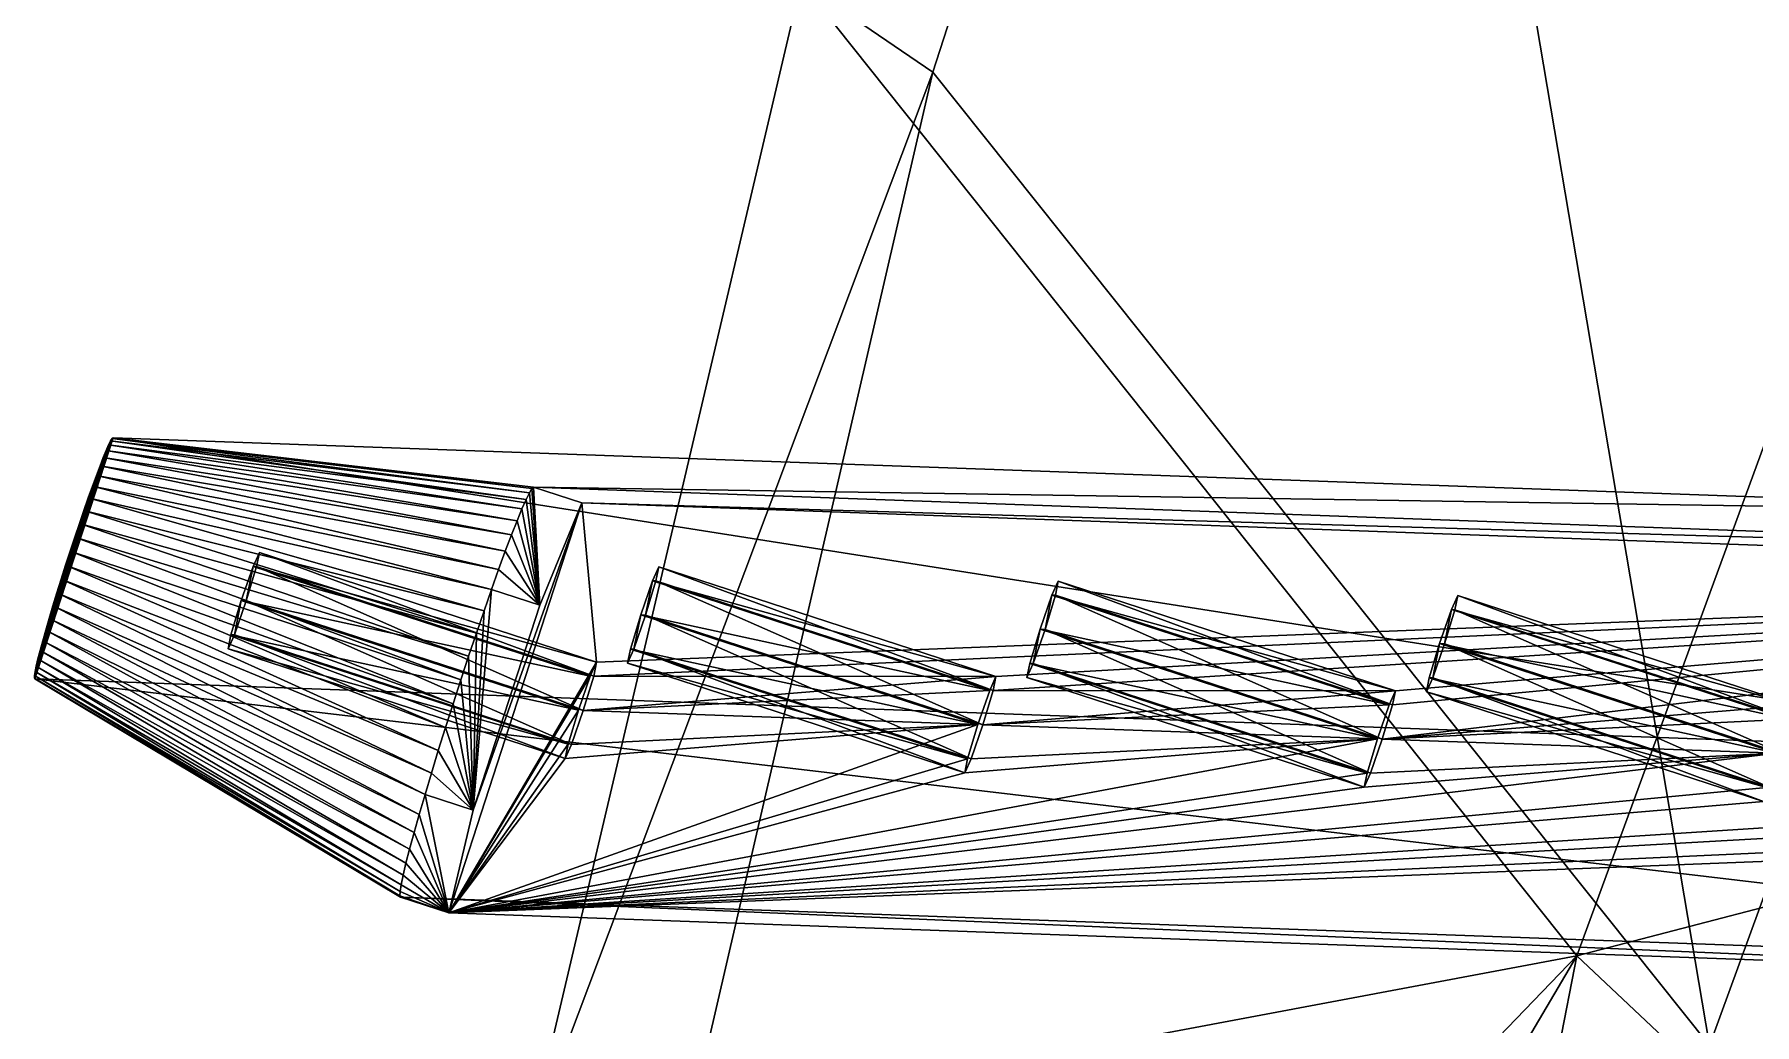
# Model space of a CAD drawing. Header units: millimetres. Extents: x -228 to 228, y -204 to 237.
# Drawn here: x -223.38 to -189.45, y -23.93 to -4.41 of the extents above; entities that cross this region are included whole.
import ezdxf

# ---------------------------------------------------------------- set-up
doc = ezdxf.new("R2010")
doc.units = ezdxf.units.MM
doc.header["$LTSCALE"] = 127.314815
for name, color, linetype in [('6630', 7, 'CONTINUOUS'), ('6631', 7, 'CONTINUOUS'), ('6634', 7, 'CONTINUOUS'), ('7007', 7, 'CONTINUOUS'), ('7008', 7, 'CONTINUOUS'), ('7009', 7, 'CONTINUOUS'), ('7010', 7, 'CONTINUOUS'), ('7017', 7, 'CONTINUOUS'), ('7018', 7, 'CONTINUOUS'), ('7019', 7, 'CONTINUOUS'), ('7020', 7, 'CONTINUOUS'), ('7021', 7, 'CONTINUOUS'), ('7022', 7, 'CONTINUOUS'), ('7023', 7, 'CONTINUOUS'), ('7024', 7, 'CONTINUOUS'), ('7025', 7, 'CONTINUOUS'), ('7026', 7, 'CONTINUOUS'), ('7027', 7, 'CONTINUOUS'), ('7028', 7, 'CONTINUOUS'), ('7030', 7, 'CONTINUOUS'), ('7031', 7, 'CONTINUOUS'), ('7032', 7, 'CONTINUOUS'), ('7033', 7, 'CONTINUOUS')]:
    doc.layers.add(name, color=color, linetype=linetype)

msp = doc.modelspace()

# ---------------------------------------------------------------- linework, layer by layer
at = {"layer": '6630', "color": 6, "linetype": 'Continuous'}
for points in [[(-192.955, -22.575, 553.043), (-172.881, 32.169, 553.042), (-208.254, -3.377, 115.659), (-192.955, -22.575, 553.043)], [(-172.881, 32.169, 553.042), (-192.955, -22.575, 553.043), (-168.107, -16.104, 1024.198), (-172.881, 32.169, 553.042)], [(-213.686, -26.463, 135.65), (-192.955, -22.575, 553.043), (-208.254, -3.377, 115.659), (-213.686, -26.463, 135.65)], [(-168.107, -16.104, 1024.198), (-192.955, -22.575, 553.043), (-175.287, -39.219, 1021.79), (-168.107, -16.104, 1024.198)], [(-203.957, -79.013, 548.4), (-192.955, -22.575, 553.043), (-217.224, -63.72, 185.248), (-203.957, -79.013, 548.4)], [(-217.224, -63.72, 185.248), (-192.955, -22.575, 553.043), (-216.543, -47.068, 159.28), (-217.224, -63.72, 185.248)], [(-216.543, -47.068, 159.28), (-192.955, -22.575, 553.043), (-213.686, -26.463, 135.65), (-216.543, -47.068, 159.28)], [(-192.955, -22.575, 553.043), (-203.957, -79.013, 548.4), (-175.287, -39.219, 1021.79), (-192.955, -22.575, 553.043)]]:
    msp.add_3dface(points, dxfattribs=at)
at = {"layer": '6631', "color": 6, "linetype": 'Continuous'}
for points in [[(-170.333, 30.504, 553.04), (-190.338, -24.345, 553.042), (-197.735, 19.35, 99.988), (-170.333, 30.504, 553.04)], [(-173.259, -31.753, 954.205), (-190.338, -24.345, 553.042), (-170.333, 30.504, 553.04), (-173.259, -31.753, 954.205)], [(-197.735, 19.35, 99.988), (-190.338, -24.345, 553.042), (-205.656, -5.151, 115.837), (-197.735, 19.35, 99.988)], [(-205.656, -5.151, 115.837), (-190.338, -24.345, 553.042), (-211.015, -28.298, 135.914), (-205.656, -5.151, 115.837)]]:
    msp.add_3dface(points, dxfattribs=at)
at = {"layer": '6634', "color": 6, "linetype": 'Continuous'}
for points in [[(-208.254, -3.377, 115.659), (-197.735, 19.35, 99.988), (-205.656, -5.151, 115.837), (-208.254, -3.377, 115.659)], [(-213.686, -26.463, 135.65), (-208.254, -3.377, 115.659), (-205.656, -5.151, 115.837), (-213.686, -26.463, 135.65)], [(-213.686, -26.463, 135.65), (-205.656, -5.151, 115.837), (-211.015, -28.298, 135.914), (-213.686, -26.463, 135.65)]]:
    msp.add_3dface(points, dxfattribs=at)
at = {"layer": '7007', "color": 191, "linetype": 'Continuous', "true_color": 0xba45ff}
for points in [[(-212.582, -13.643, 135.472), (-212.29, -16.781, 162.734), (-215.204, -21.728, 135.583), (-212.582, -13.643, 135.472)], [(-214.723, -19.7, 131.879), (-212.582, -13.643, 135.472), (-215.204, -21.728, 135.583), (-214.723, -19.7, 131.879)], [(-213.412, -15.658, 131.823), (-212.582, -13.643, 135.472), (-214.723, -19.7, 131.879), (-213.412, -15.658, 131.823)], [(-170.602, -15.153, 1018.573), (-212.29, -16.781, 162.734), (-212.582, -13.643, 135.472), (-170.602, -15.153, 1018.573)], [(-204.412, -17.064, 328.466), (-212.347, -17.061, 163.444), (-170.602, -15.153, 1018.573), (-204.412, -17.064, 328.466)], [(-212.347, -17.061, 163.444), (-212.29, -16.781, 162.734), (-170.602, -15.153, 1018.573), (-212.347, -17.061, 163.444)], [(-170.602, -15.153, 1018.573), (-196.534, -17.348, 494.199), (-204.469, -17.344, 329.176), (-170.602, -15.153, 1018.573)], [(-204.469, -17.344, 329.176), (-204.412, -17.064, 328.466), (-170.602, -15.153, 1018.573), (-204.469, -17.344, 329.176)], [(-188.655, -17.631, 659.931), (-196.795, -18.3, 495.211), (-170.602, -15.153, 1018.573), (-188.655, -17.631, 659.931)], [(-196.795, -18.3, 495.211), (-196.59, -17.627, 494.909), (-170.602, -15.153, 1018.573), (-196.795, -18.3, 495.211)], [(-196.59, -17.627, 494.909), (-196.534, -17.348, 494.199), (-170.602, -15.153, 1018.573), (-196.59, -17.627, 494.909)], [(-212.29, -16.781, 162.734), (-212.414, -17.058, 162.031), (-215.204, -21.728, 135.583), (-212.29, -16.781, 162.734)], [(-212.414, -17.058, 162.031), (-212.646, -17.73, 161.748), (-215.204, -21.728, 135.583), (-212.414, -17.058, 162.031)], [(-204.412, -17.064, 328.466), (-212.551, -17.734, 163.745), (-212.347, -17.061, 163.444), (-204.412, -17.064, 328.466)], [(-204.412, -17.064, 328.466), (-204.536, -17.342, 327.764), (-212.551, -17.734, 163.745), (-204.412, -17.064, 328.466)], [(-204.536, -17.342, 327.764), (-204.768, -18.014, 327.48), (-212.551, -17.734, 163.745), (-204.536, -17.342, 327.764)], [(-204.673, -18.017, 329.478), (-204.469, -17.344, 329.176), (-196.534, -17.348, 494.199), (-204.673, -18.017, 329.478)], [(-196.534, -17.348, 494.199), (-196.658, -17.625, 493.496), (-204.673, -18.017, 329.478), (-196.534, -17.348, 494.199)], [(-196.658, -17.625, 493.496), (-196.89, -18.297, 493.213), (-204.673, -18.017, 329.478), (-196.658, -17.625, 493.496)], [(-188.655, -17.631, 659.931), (-188.779, -17.908, 659.229), (-196.795, -18.3, 495.211), (-188.655, -17.631, 659.931)], [(-212.646, -17.73, 161.748), (-212.85, -18.403, 162.049), (-215.204, -21.728, 135.583), (-212.646, -17.73, 161.748)], [(-212.551, -17.734, 163.745), (-204.768, -18.014, 327.48), (-212.783, -18.406, 163.462), (-212.551, -17.734, 163.745)], [(-188.779, -17.908, 659.229), (-189.011, -18.58, 658.946), (-196.795, -18.3, 495.211), (-188.779, -17.908, 659.229)], [(-204.768, -18.014, 327.48), (-204.972, -18.687, 327.782), (-215.204, -21.728, 135.583), (-204.768, -18.014, 327.48)], [(-212.907, -18.683, 162.76), (-204.768, -18.014, 327.48), (-215.204, -21.728, 135.583), (-212.907, -18.683, 162.76)], [(-196.89, -18.297, 493.213), (-197.094, -18.97, 493.515), (-215.204, -21.728, 135.583), (-196.89, -18.297, 493.213)], [(-205.029, -18.966, 328.492), (-196.89, -18.297, 493.213), (-215.204, -21.728, 135.583), (-205.029, -18.966, 328.492)], [(-212.783, -18.406, 163.462), (-204.768, -18.014, 327.48), (-212.907, -18.683, 162.76), (-212.783, -18.406, 163.462)], [(-204.905, -18.689, 329.195), (-196.89, -18.297, 493.213), (-205.029, -18.966, 328.492), (-204.905, -18.689, 329.195)], [(-204.673, -18.017, 329.478), (-196.89, -18.297, 493.213), (-204.905, -18.689, 329.195), (-204.673, -18.017, 329.478)], [(-196.795, -18.3, 495.211), (-189.011, -18.58, 658.946), (-197.027, -18.973, 494.927), (-196.795, -18.3, 495.211)], [(-212.85, -18.403, 162.049), (-212.907, -18.683, 162.76), (-215.204, -21.728, 135.583), (-212.85, -18.403, 162.049)], [(-189.011, -18.58, 658.946), (-189.215, -19.253, 659.247), (-215.204, -21.728, 135.583), (-189.011, -18.58, 658.946)], [(-197.151, -19.25, 494.225), (-189.011, -18.58, 658.946), (-215.204, -21.728, 135.583), (-197.151, -19.25, 494.225)], [(-197.027, -18.973, 494.927), (-189.011, -18.58, 658.946), (-197.151, -19.25, 494.225), (-197.027, -18.973, 494.927)], [(-204.972, -18.687, 327.782), (-205.029, -18.966, 328.492), (-215.204, -21.728, 135.583), (-204.972, -18.687, 327.782)], [(-197.094, -18.97, 493.515), (-197.151, -19.25, 494.225), (-215.204, -21.728, 135.583), (-197.094, -18.97, 493.515)], [(-189.215, -19.253, 659.247), (-189.272, -19.533, 659.957), (-215.204, -21.728, 135.583), (-189.215, -19.253, 659.247)], [(-215.204, -21.728, 135.583), (-189.272, -19.533, 659.957), (-181.337, -19.537, 824.98), (-215.204, -21.728, 135.583)], [(-181.337, -19.537, 824.98), (-181.394, -19.817, 825.69), (-215.204, -21.728, 135.583), (-181.337, -19.537, 824.98)], [(-181.394, -19.817, 825.69), (-173.459, -19.82, 990.713), (-215.204, -21.728, 135.583), (-181.394, -19.817, 825.69)], [(-173.459, -19.82, 990.713), (-173.516, -20.1, 991.423), (-215.204, -21.728, 135.583), (-173.459, -19.82, 990.713)], [(-215.204, -21.728, 135.583), (-173.516, -20.1, 991.423), (-173.224, -23.238, 1018.684), (-215.204, -21.728, 135.583)]]:
    msp.add_3dface(points, dxfattribs=at)
at = {"layer": '7008', "color": 191, "linetype": 'Continuous', "true_color": 0xba45ff}
for points in [[(-171.552, -14.844, 1018.619), (-212.582, -13.643, 135.472), (-213.532, -13.334, 135.518), (-171.552, -14.844, 1018.619)], [(-170.602, -15.153, 1018.573), (-212.582, -13.643, 135.472), (-171.552, -14.844, 1018.619), (-170.602, -15.153, 1018.573)]]:
    msp.add_3dface(points, dxfattribs=at)
at = {"layer": '7009', "color": 191, "linetype": 'Continuous', "true_color": 0xba45ff}
for points in [[(-223.377, -17.098, 144.449), (-223.369, -17.114, 144.739), (-221.845, -12.374, 144.384), (-223.377, -17.098, 144.449)], [(-221.875, -12.422, 144.099), (-223.377, -17.098, 144.449), (-221.845, -12.374, 144.384), (-221.875, -12.422, 144.099)], [(-223.375, -17.049, 144.162), (-223.377, -17.098, 144.449), (-221.875, -12.422, 144.099), (-223.375, -17.049, 144.162)], [(-221.914, -12.501, 143.821), (-223.375, -17.049, 144.162), (-221.875, -12.422, 144.099), (-221.914, -12.501, 143.821)], [(-223.363, -16.97, 143.883), (-223.375, -17.049, 144.162), (-221.914, -12.501, 143.821), (-223.363, -16.97, 143.883)], [(-223.369, -17.114, 144.739), (-182.22, -18.595, 1010.36), (-221.826, -12.359, 144.673), (-223.369, -17.114, 144.739)], [(-221.845, -12.374, 144.384), (-223.369, -17.114, 144.739), (-221.826, -12.359, 144.673), (-221.845, -12.374, 144.384)], [(-221.962, -12.61, 143.556), (-223.363, -16.97, 143.883), (-221.914, -12.501, 143.821), (-221.962, -12.61, 143.556)], [(-221.826, -12.359, 144.673), (-182.22, -18.595, 1010.36), (-180.678, -13.839, 1010.295), (-221.826, -12.359, 144.673)], [(-223.34, -16.86, 143.615), (-223.363, -16.97, 143.883), (-221.962, -12.61, 143.556), (-223.34, -16.86, 143.615)], [(-222.019, -12.747, 143.307), (-223.34, -16.86, 143.615), (-221.962, -12.61, 143.556), (-222.019, -12.747, 143.307)], [(-223.307, -16.721, 143.361), (-223.34, -16.86, 143.615), (-222.019, -12.747, 143.307), (-223.307, -16.721, 143.361)], [(-222.083, -12.912, 143.076), (-223.307, -16.721, 143.361), (-222.019, -12.747, 143.307), (-222.083, -12.912, 143.076)], [(-223.265, -16.555, 143.126), (-223.307, -16.721, 143.361), (-222.083, -12.912, 143.076), (-223.265, -16.555, 143.126)], [(-222.155, -13.102, 142.867), (-223.265, -16.555, 143.126), (-222.083, -12.912, 143.076), (-222.155, -13.102, 142.867)], [(-223.213, -16.365, 142.912), (-223.265, -16.555, 143.126), (-222.155, -13.102, 142.867), (-223.213, -16.365, 142.912)], [(-222.232, -13.313, 142.684), (-223.213, -16.365, 142.912), (-222.155, -13.102, 142.867), (-222.232, -13.313, 142.684)], [(-223.153, -16.153, 142.722), (-223.213, -16.365, 142.912), (-222.232, -13.313, 142.684), (-223.153, -16.153, 142.722)], [(-222.315, -13.544, 142.527), (-223.153, -16.153, 142.722), (-222.232, -13.313, 142.684), (-222.315, -13.544, 142.527)], [(-223.086, -15.922, 142.56), (-223.153, -16.153, 142.722), (-222.315, -13.544, 142.527), (-223.086, -15.922, 142.56)], [(-222.401, -13.791, 142.4), (-223.086, -15.922, 142.56), (-222.315, -13.544, 142.527), (-222.401, -13.791, 142.4)], [(-223.012, -15.674, 142.426), (-223.086, -15.922, 142.56), (-222.401, -13.791, 142.4), (-223.012, -15.674, 142.426)], [(-222.49, -14.05, 142.304), (-223.012, -15.674, 142.426), (-222.401, -13.791, 142.4), (-222.49, -14.05, 142.304)], [(-222.933, -15.414, 142.323), (-223.012, -15.674, 142.426), (-222.49, -14.05, 142.304), (-222.933, -15.414, 142.323)], [(-222.581, -14.319, 142.241), (-222.933, -15.414, 142.323), (-222.49, -14.05, 142.304), (-222.581, -14.319, 142.241)], [(-222.848, -15.145, 142.252), (-222.933, -15.414, 142.323), (-222.581, -14.319, 142.241), (-222.848, -15.145, 142.252)], [(-222.671, -14.594, 142.211), (-222.848, -15.145, 142.252), (-222.581, -14.319, 142.241), (-222.671, -14.594, 142.211)], [(-222.761, -14.87, 142.215), (-222.848, -15.145, 142.252), (-222.671, -14.594, 142.211), (-222.761, -14.87, 142.215)]]:
    msp.add_3dface(points, dxfattribs=at)
at = {"layer": '7010', "color": 191, "linetype": 'Continuous', "true_color": 0xba45ff}
for points in [[(-215.204, -21.728, 135.583), (-173.224, -23.238, 1018.684), (-216.154, -21.419, 135.628), (-215.204, -21.728, 135.583)], [(-216.154, -21.419, 135.628), (-173.224, -23.238, 1018.684), (-174.174, -22.929, 1018.73), (-216.154, -21.419, 135.628)]]:
    msp.add_3dface(points, dxfattribs=at)
at = {"layer": '7017', "color": 191, "linetype": 'Continuous', "true_color": 0xba45ff}
for points in [[(-195.306, -15.47, 660.251), (-195.362, -15.75, 660.961), (-195.43, -15.747, 659.549), (-195.306, -15.47, 660.251)], [(-195.43, -15.747, 659.549), (-195.567, -16.423, 661.263), (-195.662, -16.419, 659.265), (-195.43, -15.747, 659.549)], [(-195.362, -15.75, 660.961), (-195.567, -16.423, 661.263), (-195.43, -15.747, 659.549), (-195.362, -15.75, 660.961)], [(-195.866, -17.092, 659.567), (-195.662, -16.419, 659.265), (-195.799, -17.095, 660.98), (-195.866, -17.092, 659.567)], [(-195.662, -16.419, 659.265), (-195.567, -16.423, 661.263), (-195.799, -17.095, 660.98), (-195.662, -16.419, 659.265)], [(-195.923, -17.372, 660.277), (-195.866, -17.092, 659.567), (-195.799, -17.095, 660.98), (-195.923, -17.372, 660.277)]]:
    msp.add_3dface(points, dxfattribs=at)
at = {"layer": '7018', "color": 191, "linetype": 'Continuous', "true_color": 0xba45ff}
for points in [[(-189.011, -18.58, 658.946), (-195.662, -16.419, 659.265), (-195.866, -17.092, 659.567), (-189.011, -18.58, 658.946)], [(-195.567, -16.423, 661.263), (-189.148, -19.256, 660.66), (-195.799, -17.095, 660.98), (-195.567, -16.423, 661.263)], [(-188.916, -18.584, 660.943), (-189.148, -19.256, 660.66), (-195.567, -16.423, 661.263), (-188.916, -18.584, 660.943)], [(-189.215, -19.253, 659.247), (-195.866, -17.092, 659.567), (-195.923, -17.372, 660.277), (-189.215, -19.253, 659.247)], [(-189.272, -19.533, 659.957), (-195.923, -17.372, 660.277), (-195.799, -17.095, 660.98), (-189.272, -19.533, 659.957)], [(-189.215, -19.253, 659.247), (-189.011, -18.58, 658.946), (-195.866, -17.092, 659.567), (-189.215, -19.253, 659.247)], [(-189.148, -19.256, 660.66), (-189.272, -19.533, 659.957), (-195.799, -17.095, 660.98), (-189.148, -19.256, 660.66)], [(-189.272, -19.533, 659.957), (-189.215, -19.253, 659.247), (-195.923, -17.372, 660.277), (-189.272, -19.533, 659.957)]]:
    msp.add_3dface(points, dxfattribs=at)
at = {"layer": '7019', "color": 191, "linetype": 'Continuous', "true_color": 0xba45ff}
for points in [[(-188.655, -17.631, 659.931), (-195.306, -15.47, 660.251), (-195.43, -15.747, 659.549), (-188.655, -17.631, 659.931)], [(-188.712, -17.911, 660.641), (-195.362, -15.75, 660.961), (-195.306, -15.47, 660.251), (-188.712, -17.911, 660.641)], [(-188.655, -17.631, 659.931), (-188.712, -17.911, 660.641), (-195.306, -15.47, 660.251), (-188.655, -17.631, 659.931)], [(-188.779, -17.908, 659.229), (-195.43, -15.747, 659.549), (-195.662, -16.419, 659.265), (-188.779, -17.908, 659.229)], [(-188.916, -18.584, 660.943), (-195.567, -16.423, 661.263), (-195.362, -15.75, 660.961), (-188.916, -18.584, 660.943)], [(-188.779, -17.908, 659.229), (-188.655, -17.631, 659.931), (-195.43, -15.747, 659.549), (-188.779, -17.908, 659.229)], [(-188.712, -17.911, 660.641), (-188.916, -18.584, 660.943), (-195.362, -15.75, 660.961), (-188.712, -17.911, 660.641)], [(-189.011, -18.58, 658.946), (-188.779, -17.908, 659.229), (-195.662, -16.419, 659.265), (-189.011, -18.58, 658.946)]]:
    msp.add_3dface(points, dxfattribs=at)
at = {"layer": '7020', "color": 191, "linetype": 'Continuous', "true_color": 0xba45ff}
for points in [[(-203.184, -15.186, 494.519), (-203.241, -15.466, 495.229), (-203.308, -15.464, 493.816), (-203.184, -15.186, 494.519)], [(-203.308, -15.464, 493.816), (-203.445, -16.139, 495.53), (-203.54, -16.136, 493.533), (-203.308, -15.464, 493.816)], [(-203.241, -15.466, 495.229), (-203.445, -16.139, 495.53), (-203.308, -15.464, 493.816), (-203.241, -15.466, 495.229)], [(-203.744, -16.809, 493.835), (-203.54, -16.136, 493.533), (-203.677, -16.811, 495.247), (-203.744, -16.809, 493.835)], [(-203.54, -16.136, 493.533), (-203.445, -16.139, 495.53), (-203.677, -16.811, 495.247), (-203.54, -16.136, 493.533)], [(-203.801, -17.089, 494.545), (-203.744, -16.809, 493.835), (-203.677, -16.811, 495.247), (-203.801, -17.089, 494.545)]]:
    msp.add_3dface(points, dxfattribs=at)
at = {"layer": '7021', "color": 191, "linetype": 'Continuous', "true_color": 0xba45ff}
for points in [[(-196.89, -18.297, 493.213), (-203.54, -16.136, 493.533), (-203.744, -16.809, 493.835), (-196.89, -18.297, 493.213)], [(-203.445, -16.139, 495.53), (-197.027, -18.973, 494.927), (-203.677, -16.811, 495.247), (-203.445, -16.139, 495.53)], [(-196.795, -18.3, 495.211), (-197.027, -18.973, 494.927), (-203.445, -16.139, 495.53), (-196.795, -18.3, 495.211)], [(-197.094, -18.97, 493.515), (-203.744, -16.809, 493.835), (-203.801, -17.089, 494.545), (-197.094, -18.97, 493.515)], [(-197.151, -19.25, 494.225), (-203.801, -17.089, 494.545), (-203.677, -16.811, 495.247), (-197.151, -19.25, 494.225)], [(-197.094, -18.97, 493.515), (-196.89, -18.297, 493.213), (-203.744, -16.809, 493.835), (-197.094, -18.97, 493.515)], [(-197.027, -18.973, 494.927), (-197.151, -19.25, 494.225), (-203.677, -16.811, 495.247), (-197.027, -18.973, 494.927)], [(-197.151, -19.25, 494.225), (-197.094, -18.97, 493.515), (-203.801, -17.089, 494.545), (-197.151, -19.25, 494.225)]]:
    msp.add_3dface(points, dxfattribs=at)
at = {"layer": '7022', "color": 191, "linetype": 'Continuous', "true_color": 0xba45ff}
for points in [[(-196.534, -17.348, 494.199), (-203.184, -15.186, 494.519), (-203.308, -15.464, 493.816), (-196.534, -17.348, 494.199)], [(-196.59, -17.627, 494.909), (-203.241, -15.466, 495.229), (-203.184, -15.186, 494.519), (-196.59, -17.627, 494.909)], [(-196.534, -17.348, 494.199), (-196.59, -17.627, 494.909), (-203.184, -15.186, 494.519), (-196.534, -17.348, 494.199)], [(-196.658, -17.625, 493.496), (-203.308, -15.464, 493.816), (-203.54, -16.136, 493.533), (-196.658, -17.625, 493.496)], [(-196.795, -18.3, 495.211), (-203.445, -16.139, 495.53), (-203.241, -15.466, 495.229), (-196.795, -18.3, 495.211)], [(-196.658, -17.625, 493.496), (-196.534, -17.348, 494.199), (-203.308, -15.464, 493.816), (-196.658, -17.625, 493.496)], [(-196.59, -17.627, 494.909), (-196.795, -18.3, 495.211), (-203.241, -15.466, 495.229), (-196.59, -17.627, 494.909)], [(-196.89, -18.297, 493.213), (-196.658, -17.625, 493.496), (-203.54, -16.136, 493.533), (-196.89, -18.297, 493.213)]]:
    msp.add_3dface(points, dxfattribs=at)
at = {"layer": '7023', "color": 191, "linetype": 'Continuous', "true_color": 0xba45ff}
for points in [[(-211.062, -14.903, 328.786), (-211.119, -15.183, 329.496), (-211.186, -15.18, 328.083), (-211.062, -14.903, 328.786)], [(-211.186, -15.18, 328.083), (-211.323, -15.856, 329.798), (-211.418, -15.852, 327.8), (-211.186, -15.18, 328.083)], [(-211.119, -15.183, 329.496), (-211.323, -15.856, 329.798), (-211.186, -15.18, 328.083), (-211.119, -15.183, 329.496)], [(-211.622, -16.526, 328.102), (-211.418, -15.852, 327.8), (-211.555, -16.528, 329.515), (-211.622, -16.526, 328.102)], [(-211.418, -15.852, 327.8), (-211.323, -15.856, 329.798), (-211.555, -16.528, 329.515), (-211.418, -15.852, 327.8)], [(-211.679, -16.805, 328.812), (-211.622, -16.526, 328.102), (-211.555, -16.528, 329.515), (-211.679, -16.805, 328.812)]]:
    msp.add_3dface(points, dxfattribs=at)
at = {"layer": '7024', "color": 191, "linetype": 'Continuous', "true_color": 0xba45ff}
for points in [[(-204.768, -18.014, 327.48), (-211.418, -15.852, 327.8), (-211.622, -16.526, 328.102), (-204.768, -18.014, 327.48)], [(-211.323, -15.856, 329.798), (-204.905, -18.689, 329.195), (-211.555, -16.528, 329.515), (-211.323, -15.856, 329.798)], [(-204.673, -18.017, 329.478), (-204.905, -18.689, 329.195), (-211.323, -15.856, 329.798), (-204.673, -18.017, 329.478)], [(-204.972, -18.687, 327.782), (-211.622, -16.526, 328.102), (-211.679, -16.805, 328.812), (-204.972, -18.687, 327.782)], [(-205.029, -18.966, 328.492), (-211.679, -16.805, 328.812), (-211.555, -16.528, 329.515), (-205.029, -18.966, 328.492)], [(-204.972, -18.687, 327.782), (-204.768, -18.014, 327.48), (-211.622, -16.526, 328.102), (-204.972, -18.687, 327.782)], [(-204.905, -18.689, 329.195), (-205.029, -18.966, 328.492), (-211.555, -16.528, 329.515), (-204.905, -18.689, 329.195)], [(-205.029, -18.966, 328.492), (-204.972, -18.687, 327.782), (-211.679, -16.805, 328.812), (-205.029, -18.966, 328.492)]]:
    msp.add_3dface(points, dxfattribs=at)
at = {"layer": '7025', "color": 191, "linetype": 'Continuous', "true_color": 0xba45ff}
for points in [[(-204.412, -17.064, 328.466), (-211.062, -14.903, 328.786), (-211.186, -15.18, 328.083), (-204.412, -17.064, 328.466)], [(-204.469, -17.344, 329.176), (-211.119, -15.183, 329.496), (-211.062, -14.903, 328.786), (-204.469, -17.344, 329.176)], [(-204.412, -17.064, 328.466), (-204.469, -17.344, 329.176), (-211.062, -14.903, 328.786), (-204.412, -17.064, 328.466)], [(-204.536, -17.342, 327.764), (-211.186, -15.18, 328.083), (-211.418, -15.852, 327.8), (-204.536, -17.342, 327.764)], [(-204.673, -18.017, 329.478), (-211.323, -15.856, 329.798), (-211.119, -15.183, 329.496), (-204.673, -18.017, 329.478)], [(-204.536, -17.342, 327.764), (-204.412, -17.064, 328.466), (-211.186, -15.18, 328.083), (-204.536, -17.342, 327.764)], [(-204.469, -17.344, 329.176), (-204.673, -18.017, 329.478), (-211.119, -15.183, 329.496), (-204.469, -17.344, 329.176)], [(-204.768, -18.014, 327.48), (-204.536, -17.342, 327.764), (-211.418, -15.852, 327.8), (-204.768, -18.014, 327.48)]]:
    msp.add_3dface(points, dxfattribs=at)
at = {"layer": '7026', "color": 191, "linetype": 'Continuous', "true_color": 0xba45ff}
for points in [[(-219.065, -14.897, 162.351), (-219.202, -15.573, 164.065), (-219.297, -15.569, 162.068), (-219.065, -14.897, 162.351)], [(-218.997, -14.899, 163.763), (-219.202, -15.573, 164.065), (-219.065, -14.897, 162.351), (-218.997, -14.899, 163.763)], [(-218.941, -14.62, 163.053), (-218.997, -14.899, 163.763), (-219.065, -14.897, 162.351), (-218.941, -14.62, 163.053)], [(-219.501, -16.242, 162.369), (-219.297, -15.569, 162.068), (-219.434, -16.245, 163.782), (-219.501, -16.242, 162.369)], [(-219.297, -15.569, 162.068), (-219.202, -15.573, 164.065), (-219.434, -16.245, 163.782), (-219.297, -15.569, 162.068)], [(-219.558, -16.522, 163.079), (-219.501, -16.242, 162.369), (-219.434, -16.245, 163.782), (-219.558, -16.522, 163.079)]]:
    msp.add_3dface(points, dxfattribs=at)
at = {"layer": '7027', "color": 191, "linetype": 'Continuous', "true_color": 0xba45ff}
for points in [[(-212.646, -17.73, 161.748), (-219.297, -15.569, 162.068), (-219.501, -16.242, 162.369), (-212.646, -17.73, 161.748)], [(-219.202, -15.573, 164.065), (-212.783, -18.406, 163.462), (-219.434, -16.245, 163.782), (-219.202, -15.573, 164.065)], [(-212.551, -17.734, 163.745), (-212.783, -18.406, 163.462), (-219.202, -15.573, 164.065), (-212.551, -17.734, 163.745)], [(-212.85, -18.403, 162.049), (-219.501, -16.242, 162.369), (-219.558, -16.522, 163.079), (-212.85, -18.403, 162.049)], [(-212.907, -18.683, 162.76), (-219.558, -16.522, 163.079), (-219.434, -16.245, 163.782), (-212.907, -18.683, 162.76)], [(-212.85, -18.403, 162.049), (-212.646, -17.73, 161.748), (-219.501, -16.242, 162.369), (-212.85, -18.403, 162.049)], [(-212.783, -18.406, 163.462), (-212.907, -18.683, 162.76), (-219.434, -16.245, 163.782), (-212.783, -18.406, 163.462)], [(-212.907, -18.683, 162.76), (-212.85, -18.403, 162.049), (-219.558, -16.522, 163.079), (-212.907, -18.683, 162.76)]]:
    msp.add_3dface(points, dxfattribs=at)
at = {"layer": '7028', "color": 191, "linetype": 'Continuous', "true_color": 0xba45ff}
for points in [[(-212.414, -17.058, 162.031), (-219.065, -14.897, 162.351), (-219.297, -15.569, 162.068), (-212.414, -17.058, 162.031)], [(-212.551, -17.734, 163.745), (-219.202, -15.573, 164.065), (-218.997, -14.899, 163.763), (-212.551, -17.734, 163.745)], [(-212.29, -16.781, 162.734), (-218.941, -14.62, 163.053), (-219.065, -14.897, 162.351), (-212.29, -16.781, 162.734)], [(-212.414, -17.058, 162.031), (-212.29, -16.781, 162.734), (-219.065, -14.897, 162.351), (-212.414, -17.058, 162.031)], [(-212.347, -17.061, 163.444), (-218.997, -14.899, 163.763), (-218.941, -14.62, 163.053), (-212.347, -17.061, 163.444)], [(-212.347, -17.061, 163.444), (-212.551, -17.734, 163.745), (-218.997, -14.899, 163.763), (-212.347, -17.061, 163.444)], [(-212.29, -16.781, 162.734), (-212.347, -17.061, 163.444), (-218.941, -14.62, 163.053), (-212.29, -16.781, 162.734)], [(-212.646, -17.73, 161.748), (-212.414, -17.058, 162.031), (-219.297, -15.569, 162.068), (-212.646, -17.73, 161.748)]]:
    msp.add_3dface(points, dxfattribs=at)
at = {"layer": '7030', "color": 191, "linetype": 'Continuous', "true_color": 0xba45ff}
for points in [[(-213.614, -13.442, 134.54), (-213.412, -15.658, 131.823), (-213.68, -13.576, 134.069), (-213.614, -13.442, 134.54)], [(-213.564, -13.361, 135.025), (-213.412, -15.658, 131.823), (-213.614, -13.442, 134.54), (-213.564, -13.361, 135.025)], [(-213.532, -13.334, 135.518), (-213.412, -15.658, 131.823), (-213.564, -13.361, 135.025), (-213.532, -13.334, 135.518)], [(-212.582, -13.643, 135.472), (-213.412, -15.658, 131.823), (-213.532, -13.334, 135.518), (-212.582, -13.643, 135.472)], [(-213.762, -13.761, 133.618), (-213.412, -15.658, 131.823), (-213.858, -13.995, 133.194), (-213.762, -13.761, 133.618)], [(-213.68, -13.576, 134.069), (-213.412, -15.658, 131.823), (-213.762, -13.761, 133.618), (-213.68, -13.576, 134.069)], [(-213.858, -13.995, 133.194), (-213.412, -15.658, 131.823), (-213.968, -14.275, 132.802), (-213.858, -13.995, 133.194)], [(-213.968, -14.275, 132.802), (-213.412, -15.658, 131.823), (-214.09, -14.597, 132.447), (-213.968, -14.275, 132.802)], [(-214.09, -14.597, 132.447), (-213.412, -15.658, 131.823), (-214.222, -14.957, 132.135), (-214.09, -14.597, 132.447)], [(-214.222, -14.957, 132.135), (-213.412, -15.658, 131.823), (-214.362, -15.349, 131.869), (-214.222, -14.957, 132.135)], [(-213.412, -15.658, 131.823), (-214.723, -19.7, 131.879), (-214.362, -15.349, 131.869), (-213.412, -15.658, 131.823)], [(-214.362, -15.349, 131.869), (-214.723, -19.7, 131.879), (-214.509, -15.769, 131.653), (-214.362, -15.349, 131.869)], [(-214.509, -15.769, 131.653), (-214.723, -19.7, 131.879), (-214.66, -16.21, 131.49), (-214.509, -15.769, 131.653)], [(-214.66, -16.21, 131.49), (-214.723, -19.7, 131.879), (-214.814, -16.668, 131.383), (-214.66, -16.21, 131.49)], [(-214.814, -16.668, 131.383), (-214.723, -19.7, 131.879), (-214.968, -17.134, 131.332), (-214.814, -16.668, 131.383)], [(-214.968, -17.134, 131.332), (-214.723, -19.7, 131.879), (-215.12, -17.604, 131.338), (-214.968, -17.134, 131.332)], [(-215.12, -17.604, 131.338), (-214.723, -19.7, 131.879), (-215.269, -18.071, 131.402), (-215.12, -17.604, 131.338)], [(-215.269, -18.071, 131.402), (-214.723, -19.7, 131.879), (-215.412, -18.529, 131.522), (-215.269, -18.071, 131.402)], [(-215.412, -18.529, 131.522), (-214.723, -19.7, 131.879), (-215.547, -18.971, 131.697), (-215.412, -18.529, 131.522)], [(-215.547, -18.971, 131.697), (-214.723, -19.7, 131.879), (-215.673, -19.392, 131.924), (-215.547, -18.971, 131.697)], [(-215.673, -19.392, 131.924), (-215.204, -21.728, 135.583), (-215.787, -19.785, 132.201), (-215.673, -19.392, 131.924)], [(-214.723, -19.7, 131.879), (-215.204, -21.728, 135.583), (-215.673, -19.392, 131.924), (-214.723, -19.7, 131.879)], [(-215.787, -19.785, 132.201), (-215.204, -21.728, 135.583), (-215.889, -20.145, 132.523), (-215.787, -19.785, 132.201)], [(-215.889, -20.145, 132.523), (-215.204, -21.728, 135.583), (-215.977, -20.469, 132.887), (-215.889, -20.145, 132.523)], [(-215.977, -20.469, 132.887), (-215.204, -21.728, 135.583), (-216.049, -20.75, 133.287), (-215.977, -20.469, 132.887)], [(-216.105, -20.986, 133.717), (-215.204, -21.728, 135.583), (-216.144, -21.173, 134.173), (-216.105, -20.986, 133.717)], [(-216.049, -20.75, 133.287), (-215.204, -21.728, 135.583), (-216.105, -20.986, 133.717), (-216.049, -20.75, 133.287)], [(-216.165, -21.308, 134.648), (-215.204, -21.728, 135.583), (-216.168, -21.391, 135.135), (-216.165, -21.308, 134.648)], [(-216.144, -21.173, 134.173), (-215.204, -21.728, 135.583), (-216.165, -21.308, 134.648), (-216.144, -21.173, 134.173)], [(-215.204, -21.728, 135.583), (-216.154, -21.419, 135.628), (-216.168, -21.391, 135.135), (-215.204, -21.728, 135.583)]]:
    msp.add_3dface(points, dxfattribs=at)
at = {"layer": '7031', "color": 191, "linetype": 'Continuous', "true_color": 0xba45ff}
for points in [[(-213.532, -13.334, 135.518), (-221.826, -12.359, 144.673), (-180.678, -13.839, 1010.295), (-213.532, -13.334, 135.518)], [(-171.552, -14.844, 1018.619), (-213.532, -13.334, 135.518), (-180.678, -13.839, 1010.295), (-171.552, -14.844, 1018.619)]]:
    msp.add_3dface(points, dxfattribs=at)
at = {"layer": '7032', "color": 191, "linetype": 'Continuous', "true_color": 0xba45ff}
for points in [[(-182.22, -18.595, 1010.36), (-223.369, -17.114, 144.739), (-174.174, -22.929, 1018.73), (-182.22, -18.595, 1010.36)], [(-223.369, -17.114, 144.739), (-216.154, -21.419, 135.628), (-174.174, -22.929, 1018.73), (-223.369, -17.114, 144.739)]]:
    msp.add_3dface(points, dxfattribs=at)
at = {"layer": '7033', "color": 191, "linetype": 'Continuous', "true_color": 0xba45ff}
for points in [[(-221.962, -12.61, 143.556), (-221.914, -12.501, 143.821), (-213.762, -13.761, 133.618), (-221.962, -12.61, 143.556)], [(-221.914, -12.501, 143.821), (-221.875, -12.422, 144.099), (-213.68, -13.576, 134.069), (-221.914, -12.501, 143.821)], [(-221.914, -12.501, 143.821), (-213.68, -13.576, 134.069), (-213.762, -13.761, 133.618), (-221.914, -12.501, 143.821)], [(-221.875, -12.422, 144.099), (-221.845, -12.374, 144.384), (-213.614, -13.442, 134.54), (-221.875, -12.422, 144.099)], [(-221.875, -12.422, 144.099), (-213.614, -13.442, 134.54), (-213.68, -13.576, 134.069), (-221.875, -12.422, 144.099)], [(-221.845, -12.374, 144.384), (-221.826, -12.359, 144.673), (-213.564, -13.361, 135.025), (-221.845, -12.374, 144.384)], [(-221.845, -12.374, 144.384), (-213.564, -13.361, 135.025), (-213.614, -13.442, 134.54), (-221.845, -12.374, 144.384)], [(-221.826, -12.359, 144.673), (-213.532, -13.334, 135.518), (-213.564, -13.361, 135.025), (-221.826, -12.359, 144.673)], [(-222.083, -12.912, 143.076), (-222.019, -12.747, 143.307), (-213.968, -14.275, 132.802), (-222.083, -12.912, 143.076)], [(-222.019, -12.747, 143.307), (-221.962, -12.61, 143.556), (-213.858, -13.995, 133.194), (-222.019, -12.747, 143.307)], [(-222.019, -12.747, 143.307), (-213.858, -13.995, 133.194), (-213.968, -14.275, 132.802), (-222.019, -12.747, 143.307)], [(-221.962, -12.61, 143.556), (-213.762, -13.761, 133.618), (-213.858, -13.995, 133.194), (-221.962, -12.61, 143.556)], [(-222.232, -13.313, 142.684), (-222.155, -13.102, 142.867), (-214.222, -14.957, 132.135), (-222.232, -13.313, 142.684)], [(-222.155, -13.102, 142.867), (-222.083, -12.912, 143.076), (-214.09, -14.597, 132.447), (-222.155, -13.102, 142.867)], [(-222.155, -13.102, 142.867), (-214.09, -14.597, 132.447), (-214.222, -14.957, 132.135), (-222.155, -13.102, 142.867)], [(-222.083, -12.912, 143.076), (-213.968, -14.275, 132.802), (-214.09, -14.597, 132.447), (-222.083, -12.912, 143.076)], [(-222.401, -13.791, 142.4), (-222.315, -13.544, 142.527), (-214.509, -15.769, 131.653), (-222.401, -13.791, 142.4)], [(-222.315, -13.544, 142.527), (-222.232, -13.313, 142.684), (-214.362, -15.349, 131.869), (-222.315, -13.544, 142.527)], [(-222.315, -13.544, 142.527), (-214.362, -15.349, 131.869), (-214.509, -15.769, 131.653), (-222.315, -13.544, 142.527)], [(-222.232, -13.313, 142.684), (-214.222, -14.957, 132.135), (-214.362, -15.349, 131.869), (-222.232, -13.313, 142.684)], [(-222.49, -14.05, 142.304), (-222.401, -13.791, 142.4), (-214.66, -16.21, 131.49), (-222.49, -14.05, 142.304)], [(-222.401, -13.791, 142.4), (-214.509, -15.769, 131.653), (-214.66, -16.21, 131.49), (-222.401, -13.791, 142.4)], [(-222.581, -14.319, 142.241), (-222.49, -14.05, 142.304), (-214.814, -16.668, 131.383), (-222.581, -14.319, 142.241)], [(-222.49, -14.05, 142.304), (-214.66, -16.21, 131.49), (-214.814, -16.668, 131.383), (-222.49, -14.05, 142.304)], [(-222.671, -14.594, 142.211), (-222.581, -14.319, 142.241), (-214.968, -17.134, 131.332), (-222.671, -14.594, 142.211)], [(-222.581, -14.319, 142.241), (-214.814, -16.668, 131.383), (-214.968, -17.134, 131.332), (-222.581, -14.319, 142.241)], [(-222.848, -15.145, 142.252), (-222.761, -14.87, 142.215), (-215.269, -18.071, 131.402), (-222.848, -15.145, 142.252)], [(-222.761, -14.87, 142.215), (-222.671, -14.594, 142.211), (-215.12, -17.604, 131.338), (-222.761, -14.87, 142.215)], [(-222.761, -14.87, 142.215), (-215.12, -17.604, 131.338), (-215.269, -18.071, 131.402), (-222.761, -14.87, 142.215)], [(-222.671, -14.594, 142.211), (-214.968, -17.134, 131.332), (-215.12, -17.604, 131.338), (-222.671, -14.594, 142.211)], [(-222.933, -15.414, 142.323), (-222.848, -15.145, 142.252), (-215.412, -18.529, 131.522), (-222.933, -15.414, 142.323)], [(-222.848, -15.145, 142.252), (-215.269, -18.071, 131.402), (-215.412, -18.529, 131.522), (-222.848, -15.145, 142.252)], [(-223.012, -15.674, 142.426), (-222.933, -15.414, 142.323), (-215.547, -18.971, 131.697), (-223.012, -15.674, 142.426)], [(-222.933, -15.414, 142.323), (-215.412, -18.529, 131.522), (-215.547, -18.971, 131.697), (-222.933, -15.414, 142.323)], [(-223.153, -16.153, 142.722), (-223.086, -15.922, 142.56), (-215.787, -19.785, 132.201), (-223.153, -16.153, 142.722)], [(-223.086, -15.922, 142.56), (-223.012, -15.674, 142.426), (-215.673, -19.392, 131.924), (-223.086, -15.922, 142.56)], [(-223.086, -15.922, 142.56), (-215.673, -19.392, 131.924), (-215.787, -19.785, 132.201), (-223.086, -15.922, 142.56)], [(-223.012, -15.674, 142.426), (-215.547, -18.971, 131.697), (-215.673, -19.392, 131.924), (-223.012, -15.674, 142.426)], [(-223.213, -16.365, 142.912), (-223.153, -16.153, 142.722), (-215.889, -20.145, 132.523), (-223.213, -16.365, 142.912)], [(-223.153, -16.153, 142.722), (-215.787, -19.785, 132.201), (-215.889, -20.145, 132.523), (-223.153, -16.153, 142.722)], [(-223.307, -16.721, 143.361), (-223.265, -16.555, 143.126), (-216.049, -20.75, 133.287), (-223.307, -16.721, 143.361)], [(-223.265, -16.555, 143.126), (-223.213, -16.365, 142.912), (-215.977, -20.469, 132.887), (-223.265, -16.555, 143.126)], [(-223.265, -16.555, 143.126), (-215.977, -20.469, 132.887), (-216.049, -20.75, 133.287), (-223.265, -16.555, 143.126)], [(-223.213, -16.365, 142.912), (-215.889, -20.145, 132.523), (-215.977, -20.469, 132.887), (-223.213, -16.365, 142.912)], [(-223.363, -16.97, 143.883), (-223.34, -16.86, 143.615), (-216.144, -21.173, 134.173), (-223.363, -16.97, 143.883)], [(-223.34, -16.86, 143.615), (-223.307, -16.721, 143.361), (-216.105, -20.986, 133.717), (-223.34, -16.86, 143.615)], [(-223.34, -16.86, 143.615), (-216.105, -20.986, 133.717), (-216.144, -21.173, 134.173), (-223.34, -16.86, 143.615)], [(-223.307, -16.721, 143.361), (-216.049, -20.75, 133.287), (-216.105, -20.986, 133.717), (-223.307, -16.721, 143.361)], [(-223.377, -17.098, 144.449), (-223.375, -17.049, 144.162), (-216.168, -21.391, 135.135), (-223.377, -17.098, 144.449)], [(-223.369, -17.114, 144.739), (-223.377, -17.098, 144.449), (-216.154, -21.419, 135.628), (-223.369, -17.114, 144.739)], [(-216.154, -21.419, 135.628), (-223.377, -17.098, 144.449), (-216.168, -21.391, 135.135), (-216.154, -21.419, 135.628)], [(-223.375, -17.049, 144.162), (-223.363, -16.97, 143.883), (-216.165, -21.308, 134.648), (-223.375, -17.049, 144.162)], [(-223.375, -17.049, 144.162), (-216.165, -21.308, 134.648), (-216.168, -21.391, 135.135), (-223.375, -17.049, 144.162)], [(-223.363, -16.97, 143.883), (-216.144, -21.173, 134.173), (-216.165, -21.308, 134.648), (-223.363, -16.97, 143.883)]]:
    msp.add_3dface(points, dxfattribs=at)

doc.saveas('drawing.dxf')
